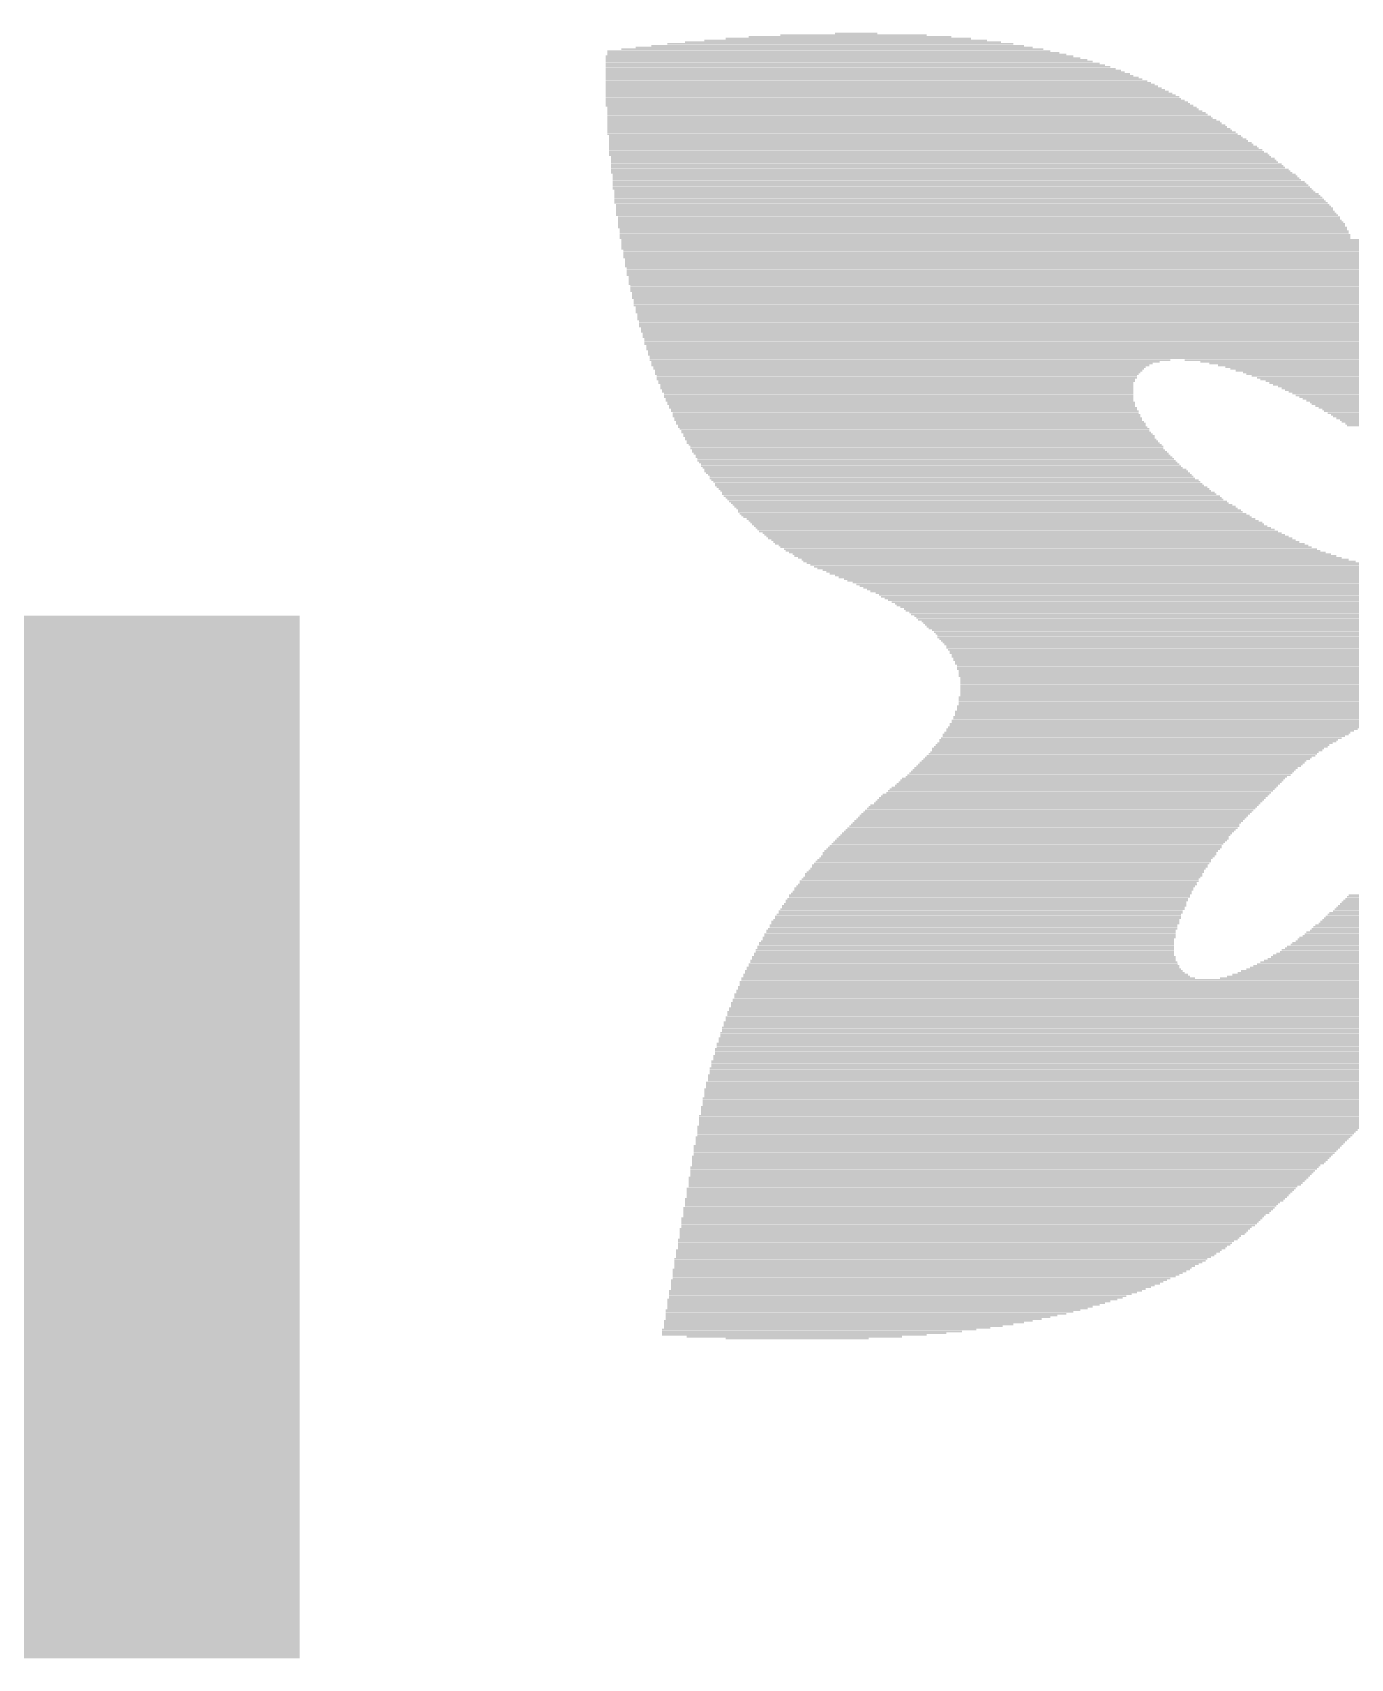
# Model space of a CAD drawing. Extents: x -4.4 to 50.7, y -2.2 to 26.3.
# Drawn here: x 43.368 to 45.264, y 15.76 to 18.099 of the extents above; entities that cross this region are included whole.
import ezdxf

# ---------------------------------------------------------------- set-up
doc = ezdxf.new("R2010")
doc.units = 0
doc.layers.add('1', color=12, linetype='CONTINUOUS')
doc.layers.add('21', color=253, linetype='CONTINUOUS')

# ---------------------------------------------------------------- blocks, each defined once
blk = doc.blocks.new('RECT')
blk.add_solid([(-0.5, -0.5), (0.5, -0.5), (-0.5, 0.5), (0.5, 0.5)])

msp = doc.modelspace()

# ---------------------------------------------------------------- block references
at = {"layer": '1', "xscale": 1.95, "yscale": 1.5, "rotation": 180}
msp.add_blockref('RECT', (42.777, 16.51), dxfattribs=at)
at = {"layer": '21'}
for p, xscale, yscale in [((44.521, 18.0771), 0.5714, 0.0026), ((44.5261, 18.0796), 0.5358, 0.0024), ((44.5299, 18.0822), 0.4978, 0.0026), ((44.5337, 18.0847), 0.4546, 0.0024), ((44.5376, 18.0872), 0.4064, 0.0024), ((44.5414, 18.0898), 0.353, 0.0026), ((44.5439, 18.0923), 0.292, 0.0024), ((44.549, 18.0949), 0.2108, 0.0026), ((44.5528, 18.0974), 0.061, 0.0024), ((44.5286, 18.0644), 0.673, 0.0026), ((44.5337, 18.0618), 0.6832, 0.0024), ((44.5388, 18.0593), 0.6934, 0.0024), ((44.5426, 18.0568), 0.701, 0.0026), ((44.5477, 18.0542), 0.7112, 0.0024), ((44.5134, 18.072), 0.6374, 0.0024), ((44.5198, 18.0695), 0.6502, 0.0026), ((44.5249, 18.0669), 0.6604, 0.0024), ((44.5185, 18.0745), 0.607, 0.0024), ((44.5515, 18.0517), 0.7188, 0.0026), ((44.5553, 18.0491), 0.7264, 0.0024), ((44.5591, 18.0466), 0.734, 0.0024), ((44.5629, 18.0441), 0.7416, 0.0026), ((44.5655, 18.0415), 0.7468, 0.0024), ((44.5693, 18.039), 0.7544, 0.0026), ((44.5718, 18.0364), 0.7594, 0.0024), ((44.5756, 18.0339), 0.767, 0.0024), ((44.5782, 18.0314), 0.7722, 0.0026), ((44.582, 18.0288), 0.7798, 0.0024), ((44.5845, 18.0263), 0.7848, 0.0026), ((44.5871, 18.0237), 0.79, 0.0024), ((44.5896, 18.0212), 0.795, 0.0024), ((44.5921, 18.0187), 0.8, 0.0026), ((44.5947, 18.0161), 0.8052, 0.0024), ((44.5972, 18.0136), 0.8102, 0.0026), ((44.5998, 18.011), 0.8154, 0.0024), ((44.6023, 18.0085), 0.8204, 0.0024), ((44.6048, 18.006), 0.8254, 0.0026), ((44.6061, 18.0034), 0.828, 0.0024), ((44.6087, 18.0009), 0.8332, 0.0026), ((44.6112, 17.9983), 0.8382, 0.0024), ((44.6125, 17.9958), 0.8408, 0.0024), ((44.615, 17.9933), 0.8458, 0.0026), ((44.6188, 17.9907), 0.8482, 0.0024), ((44.6201, 17.9882), 0.8508, 0.0026), ((44.6227, 17.9856), 0.856, 0.0024), ((44.6252, 17.9831), 0.861, 0.0024), ((44.6265, 17.9806), 0.8636, 0.0026), ((44.629, 17.978), 0.8686, 0.0024), ((44.6303, 17.9755), 0.8712, 0.0026), ((44.6328, 17.9729), 0.8762, 0.0024), ((44.6354, 17.9704), 0.8814, 0.0024), ((44.6366, 17.9679), 0.8838, 0.0026), ((44.6392, 17.9653), 0.889, 0.0024), ((44.6404, 17.9628), 0.8914, 0.0026), ((44.643, 17.9602), 0.8966, 0.0024), ((44.6442, 17.9577), 0.899, 0.0024), ((44.6468, 17.9552), 0.9042, 0.0026), ((44.6481, 17.9526), 0.9068, 0.0024), ((44.6518, 17.9501), 0.9092, 0.0026), ((44.6531, 17.9475), 0.9118, 0.0024), ((44.6557, 17.945), 0.917, 0.0024), ((44.6569, 17.9425), 0.9194, 0.0026), ((44.6595, 17.9399), 0.9246, 0.0024), ((44.6607, 17.9374), 0.927, 0.0026), ((44.6633, 17.9348), 0.9322, 0.0024), ((44.6645, 17.9323), 0.9346, 0.0024), ((44.6671, 17.9298), 0.9398, 0.0026), ((44.6684, 17.9272), 0.9424, 0.0024), ((44.6709, 17.9247), 0.9474, 0.0026), ((44.6722, 17.9221), 0.95, 0.0024), ((44.6747, 17.9196), 0.9498, 0.0024), ((44.6773, 17.9171), 0.955, 0.0026), ((44.6785, 17.9145), 0.9574, 0.0024), ((44.6798, 17.912), 0.96, 0.0026), ((44.6824, 17.9094), 0.9652, 0.0024), ((44.6836, 17.9069), 0.9676, 0.0024), ((44.6849, 17.9044), 0.9702, 0.0026), ((44.6874, 17.9018), 0.9752, 0.0024), ((44.6887, 17.8993), 0.9778, 0.0026), ((44.69, 17.8967), 0.9804, 0.0024), ((44.6938, 17.8942), 0.983, 0.0024), ((44.695, 17.8917), 0.9854, 0.0026), ((44.6963, 17.8891), 0.988, 0.0024), ((44.6976, 17.8866), 0.9906, 0.0026), ((44.7001, 17.884), 0.9956, 0.0024), ((44.7014, 17.8815), 0.9982, 0.0024), ((44.7027, 17.879), 1.0008, 0.0026), ((44.7039, 17.8764), 1.0032, 0.0024), ((44.7052, 17.8739), 1.0058, 0.0026), ((44.7077, 17.8713), 1.0058, 0.0024), ((44.709, 17.8688), 1.0084, 0.0024), ((44.7115, 17.8663), 1.0134, 0.0026), ((44.7128, 17.8637), 1.016, 0.0024), ((44.7141, 17.8612), 1.0186, 0.0026), ((44.7153, 17.8586), 1.021, 0.0024), ((44.7166, 17.8561), 1.0236, 0.0024), ((44.7179, 17.8536), 1.0262, 0.0026), ((44.7204, 17.851), 1.026, 0.0024), ((44.7217, 17.8485), 1.0286, 0.0026), ((44.723, 17.8459), 1.0312, 0.0024), ((44.723, 17.8434), 1.0312, 0.0024), ((44.7243, 17.8409), 1.0338, 0.0026), ((44.7255, 17.8383), 1.0362, 0.0024), ((44.7268, 17.8358), 1.0388, 0.0026), ((44.7293, 17.8332), 1.0388, 0.0024), ((44.7293, 17.8307), 1.0388, 0.0024), ((44.7306, 17.8282), 1.0414, 0.0026), ((44.7319, 17.8256), 1.044, 0.0024), ((44.7331, 17.8231), 1.0464, 0.0026), ((44.7331, 17.8205), 1.0464, 0.0024), ((44.7344, 17.818), 1.049, 0.0024), ((44.7357, 17.8155), 1.0464, 0.0026), ((44.737, 17.8129), 1.049, 0.0024), ((44.737, 17.8104), 1.049, 0.0026), ((44.7382, 17.8078), 1.0514, 0.0024), ((44.7382, 17.8053), 1.0514, 0.0024), ((44.7382, 17.8028), 1.0514, 0.0026), ((44.9274, 17.8002), 1.4248, 0.0024), ((44.9274, 17.7977), 1.4248, 0.0026), ((44.9262, 17.7951), 1.4224, 0.0024), ((44.9249, 17.7926), 1.4198, 0.0024), ((44.9249, 17.7901), 1.4198, 0.0026), ((44.9236, 17.7875), 1.4172, 0.0024), ((44.9249, 17.785), 1.4148, 0.0026), ((44.9236, 17.7824), 1.4122, 0.0024), ((44.9236, 17.7799), 1.4122, 0.0024), ((44.9236, 17.7774), 1.4122, 0.0026), ((44.9223, 17.7748), 1.4096, 0.0024), ((44.9236, 17.7723), 1.407, 0.0026), ((44.9224, 17.7697), 1.4046, 0.0024), ((44.9224, 17.7672), 1.4046, 0.0024), ((44.9211, 17.7647), 1.402, 0.0026), ((44.9211, 17.7621), 1.402, 0.0024), ((44.9211, 17.7596), 1.397, 0.0026), ((44.9211, 17.757), 1.397, 0.0024), ((44.9211, 17.7545), 1.397, 0.0024), ((44.9198, 17.752), 1.3944, 0.0026), ((44.9198, 17.7494), 1.3944, 0.0024), ((44.9198, 17.7469), 1.3892, 0.0026), ((44.9198, 17.7443), 1.3892, 0.0024), ((44.9198, 17.7418), 1.3892, 0.0024), ((44.9186, 17.7393), 1.3868, 0.0026), ((44.9186, 17.7367), 1.3868, 0.0024), ((44.9186, 17.7342), 1.3818, 0.0026), ((44.9186, 17.7316), 1.3818, 0.0024), ((44.9186, 17.7291), 1.3818, 0.0024), ((44.9173, 17.7266), 1.3792, 0.0026), ((44.9185, 17.724), 1.3766, 0.0024), ((44.9185, 17.7215), 1.3766, 0.0026), ((44.9173, 17.7189), 1.3742, 0.0024), ((44.9173, 17.7164), 1.3742, 0.0024), ((44.9186, 17.7139), 1.3716, 0.0026), ((44.9173, 17.7113), 1.369, 0.0024), ((44.9173, 17.7088), 1.369, 0.0026), ((44.9173, 17.7062), 1.369, 0.0024), ((44.9173, 17.7037), 1.364, 0.0024), ((44.9173, 17.7012), 1.364, 0.0026), ((44.9173, 17.6986), 1.364, 0.0024), ((44.916, 17.6961), 1.3614, 0.0026), ((44.9173, 17.6935), 1.3588, 0.0024), ((44.9173, 17.691), 1.3588, 0.0024), ((44.9173, 17.6885), 1.3588, 0.0026), ((44.916, 17.6859), 1.3562, 0.0024), ((44.9173, 17.6834), 1.3538, 0.0026), ((44.9173, 17.6808), 1.3538, 0.0024), ((44.916, 17.6783), 1.3512, 0.0024), ((44.916, 17.6758), 1.3512, 0.0026), ((44.9173, 17.6732), 1.3488, 0.0024), ((44.9173, 17.6707), 1.3488, 0.0026), ((44.916, 17.6681), 1.3462, 0.0024), ((44.9173, 17.6656), 1.3436, 0.0024), ((44.9173, 17.6631), 1.3436, 0.0026), ((44.9173, 17.6605), 1.3436, 0.0024), ((44.9173, 17.658), 1.3386, 0.0026), ((44.9173, 17.6554), 1.3386, 0.0024), ((44.9173, 17.6529), 1.3386, 0.0024), ((44.916, 17.6504), 1.336, 0.0026), ((44.9173, 17.6478), 1.3334, 0.0024), ((44.9173, 17.6453), 1.3334, 0.0026), ((44.9173, 17.6427), 1.3334, 0.0024), ((44.9173, 17.6402), 1.3284, 0.0024), ((44.9173, 17.6377), 1.3284, 0.0026), ((44.9173, 17.6351), 1.3284, 0.0024), ((44.9185, 17.6326), 1.3258, 0.0026), ((44.9185, 17.63), 1.3258, 0.0024), ((44.6302, 17.6275), 0.7492, 0.0024), ((44.6239, 17.625), 0.7314, 0.0026), ((44.6188, 17.6224), 0.7212, 0.0024), ((44.6163, 17.6199), 0.7162, 0.0026), ((44.615, 17.6173), 0.7086, 0.0024), ((44.6137, 17.6148), 0.706, 0.0024), ((44.6138, 17.6123), 0.701, 0.0026), ((44.6125, 17.6097), 0.6984, 0.0024), ((45.3021, 17.6275), 0.5536, 0.0024), ((45.3135, 17.625), 0.5308, 0.0026), ((45.3199, 17.6224), 0.5182, 0.0024), ((45.3262, 17.6199), 0.5054, 0.0026), ((45.3313, 17.6173), 0.4952, 0.0024), ((45.3338, 17.6148), 0.485, 0.0024), ((45.3376, 17.6123), 0.4774, 0.0026), ((45.3427, 17.6097), 0.4672, 0.0024), ((44.6112, 17.6072), 0.6958, 0.0026), ((44.6112, 17.6046), 0.6908, 0.0024), ((44.6112, 17.6021), 0.6908, 0.0024), ((44.6099, 17.5996), 0.6882, 0.0026), ((44.6112, 17.597), 0.6858, 0.0024), ((44.6099, 17.5945), 0.6832, 0.0026), ((44.6112, 17.5919), 0.6806, 0.0024), ((44.6112, 17.5894), 0.6806, 0.0024), ((44.6112, 17.5869), 0.6806, 0.0026), ((45.3453, 17.6072), 0.4622, 0.0026), ((45.3491, 17.6046), 0.4546, 0.0024), ((45.3516, 17.6021), 0.4444, 0.0024), ((45.3542, 17.5996), 0.4394, 0.0026), ((45.358, 17.597), 0.4318, 0.0024), ((45.3605, 17.5945), 0.4266, 0.0026), ((45.3631, 17.5919), 0.4216, 0.0024), ((45.3669, 17.5894), 0.414, 0.0024), ((45.3682, 17.5869), 0.4064, 0.0026), ((44.6125, 17.5843), 0.6782, 0.0024), ((44.6125, 17.5818), 0.6782, 0.0026), ((44.6138, 17.5792), 0.6756, 0.0024), ((44.6138, 17.5767), 0.6756, 0.0024), ((44.6138, 17.5742), 0.6756, 0.0026), ((44.615, 17.5716), 0.673, 0.0024), ((44.615, 17.5691), 0.673, 0.0026), ((44.6175, 17.5665), 0.673, 0.0024), ((44.6175, 17.564), 0.673, 0.0024), ((45.3707, 17.5843), 0.4014, 0.0024), ((45.3732, 17.5818), 0.3962, 0.0026), ((45.3758, 17.5792), 0.3912, 0.0024), ((45.3783, 17.5767), 0.386, 0.0024), ((45.3809, 17.5742), 0.381, 0.0026), ((45.3834, 17.5716), 0.376, 0.0024), ((45.3859, 17.5691), 0.3708, 0.0026), ((45.3872, 17.5665), 0.3632, 0.0024), ((45.3884, 17.564), 0.3606, 0.0024), ((44.6188, 17.5615), 0.6704, 0.0026), ((44.6201, 17.5589), 0.673, 0.0024), ((44.6214, 17.5564), 0.6706, 0.0026), ((44.6226, 17.5538), 0.673, 0.0024), ((44.6239, 17.5513), 0.6704, 0.0024), ((44.6252, 17.5488), 0.673, 0.0026), ((44.6252, 17.5462), 0.673, 0.0024), ((44.6277, 17.5437), 0.673, 0.0026), ((44.6277, 17.5411), 0.673, 0.0024), ((44.6302, 17.5386), 0.673, 0.0024), ((45.391, 17.5615), 0.3556, 0.0026), ((45.3935, 17.5589), 0.3504, 0.0024), ((45.3961, 17.5564), 0.3454, 0.0026), ((45.3973, 17.5538), 0.3428, 0.0024), ((45.3999, 17.5513), 0.3378, 0.0024), ((45.4024, 17.5488), 0.3326, 0.0026), ((45.4037, 17.5462), 0.3302, 0.0024), ((45.4062, 17.5437), 0.325, 0.0026), ((45.4088, 17.5411), 0.32, 0.0024), ((45.41, 17.5386), 0.3174, 0.0024), ((44.6315, 17.5361), 0.6756, 0.0026), ((44.6328, 17.5335), 0.673, 0.0024), ((44.6341, 17.531), 0.6756, 0.0026), ((44.6366, 17.5284), 0.6756, 0.0024), ((44.6379, 17.5259), 0.673, 0.0024), ((44.6392, 17.5234), 0.6756, 0.0026), ((44.6417, 17.5208), 0.6756, 0.0024), ((44.643, 17.5183), 0.6782, 0.0026), ((44.6442, 17.5157), 0.6756, 0.0024), ((45.4126, 17.5361), 0.3124, 0.0026), ((45.4126, 17.5335), 0.3074, 0.0024), ((44.6455, 17.5132), 0.6782, 0.0024), ((44.6481, 17.5107), 0.6782, 0.0026), ((44.6493, 17.5081), 0.6806, 0.0024), ((44.6518, 17.5056), 0.6806, 0.0026), ((44.6544, 17.503), 0.6806, 0.0024), ((44.6544, 17.5005), 0.6806, 0.0024), ((44.6569, 17.498), 0.6806, 0.0026), ((44.6582, 17.4954), 0.6832, 0.0024), ((44.6607, 17.4929), 0.6832, 0.0026), ((44.6633, 17.4903), 0.6832, 0.0024), ((44.6646, 17.4878), 0.6858, 0.0024), ((44.6671, 17.4853), 0.6858, 0.0026), ((44.6684, 17.4827), 0.6884, 0.0024), ((44.6709, 17.4802), 0.6882, 0.0026), ((44.6734, 17.4776), 0.6882, 0.0024), ((44.6747, 17.4751), 0.6908, 0.0024), ((44.6772, 17.4726), 0.6908, 0.0026), ((44.6811, 17.47), 0.6934, 0.0024), ((44.6823, 17.4675), 0.6958, 0.0026), ((44.6849, 17.4649), 0.696, 0.0024), ((44.6874, 17.4624), 0.6958, 0.0024), ((44.69, 17.4599), 0.696, 0.0026), ((44.6912, 17.4573), 0.6984, 0.0024), ((44.695, 17.4548), 0.701, 0.0026), ((44.6976, 17.4522), 0.701, 0.0024), ((44.7001, 17.4497), 0.701, 0.0024), ((44.7014, 17.4472), 0.7036, 0.0026), ((44.7052, 17.4446), 0.706, 0.0024), ((44.7077, 17.4421), 0.706, 0.0026), ((44.7103, 17.4395), 0.7062, 0.0024), ((44.7141, 17.437), 0.7086, 0.0024), ((44.7154, 17.4345), 0.7112, 0.0026), ((44.7192, 17.4319), 0.7138, 0.0024), ((44.7217, 17.4294), 0.7136, 0.0026), ((44.7242, 17.4268), 0.7136, 0.0024), ((44.728, 17.4243), 0.7162, 0.0024), ((44.7306, 17.4218), 0.7162, 0.0026), ((44.7344, 17.4192), 0.7188, 0.0024), ((44.7382, 17.4167), 0.7212, 0.0026), ((44.7408, 17.4141), 0.7214, 0.0024), ((44.7445, 17.4116), 0.7238, 0.0024), ((44.7458, 17.4091), 0.7264, 0.0026), ((44.7497, 17.4065), 0.729, 0.0024), ((44.7534, 17.404), 0.7314, 0.0026), ((44.756, 17.4014), 0.7314, 0.0024), ((44.7611, 17.3989), 0.7316, 0.0024), ((44.7649, 17.3964), 0.734, 0.0026), ((44.7687, 17.3938), 0.7366, 0.0024), ((44.7713, 17.3913), 0.7366, 0.0026), ((44.775, 17.3887), 0.739, 0.0024), ((44.7788, 17.3862), 0.7416, 0.0024), ((44.7827, 17.3837), 0.7442, 0.0026), ((44.7865, 17.3811), 0.7468, 0.0024), ((44.7916, 17.3786), 0.7468, 0.0026), ((44.7953, 17.376), 0.7492, 0.0024), ((44.7992, 17.3735), 0.7518, 0.0024), ((44.803, 17.371), 0.7544, 0.0026), ((44.8081, 17.3684), 0.7544, 0.0024), ((44.8119, 17.3659), 0.757, 0.0026), ((44.817, 17.3633), 0.762, 0.0024), ((44.8221, 17.3608), 0.762, 0.0024), ((44.8258, 17.3583), 0.7644, 0.0026), ((44.8322, 17.3557), 0.767, 0.0024), ((44.836, 17.3532), 0.7696, 0.0026), ((44.8424, 17.3506), 0.7722, 0.0024), ((44.8487, 17.3481), 0.7746, 0.0024), ((44.8538, 17.3456), 0.7798, 0.0026), ((44.8601, 17.343), 0.7822, 0.0024), ((44.8678, 17.3405), 0.7874, 0.0026), ((44.8741, 17.3379), 0.795, 0.0024), ((44.8817, 17.3354), 0.8, 0.0024), ((44.8906, 17.3329), 0.8076, 0.0026), ((44.9008, 17.3303), 0.8178, 0.0024), ((45.7644, 17.3278), 2.535, 0.0026), ((45.7695, 17.3252), 2.5298, 0.0024), ((45.7732, 17.3227), 2.5272, 0.0024), ((45.7771, 17.3202), 2.5248, 0.0026), ((45.7821, 17.3176), 2.5196, 0.0024), ((45.786, 17.3151), 2.5172, 0.0026), ((45.791, 17.3125), 2.512, 0.0024), ((45.7948, 17.31), 2.5094, 0.0024), ((45.7999, 17.3075), 2.5044, 0.0026), ((45.8037, 17.3049), 2.5018, 0.0024), ((45.8076, 17.3024), 2.4994, 0.0026), ((45.8101, 17.2998), 2.4942, 0.0024), ((45.8139, 17.2973), 2.4916, 0.0024), ((45.2538, 17.2948), 1.3614, 0.0026), ((45.2399, 17.2922), 1.3182, 0.0024), ((45.231, 17.2897), 1.2904, 0.0026), ((45.2246, 17.2871), 1.2724, 0.0024), ((45.2196, 17.2846), 1.2522, 0.0024), ((45.217, 17.2821), 1.237, 0.0026), ((45.2145, 17.2795), 1.2218, 0.0024), ((45.2119, 17.277), 1.2064, 0.0026), ((45.2094, 17.2744), 1.1964, 0.0024), ((45.2068, 17.2719), 1.181, 0.0024), ((45.2068, 17.2694), 1.1708, 0.0026), ((45.2043, 17.2668), 1.1608, 0.0024), ((45.203, 17.2643), 1.148, 0.0026), ((45.2018, 17.2617), 1.1404, 0.0024), ((45.2017, 17.2592), 1.1302, 0.0024), ((45.2005, 17.2567), 1.1226, 0.0026), ((45.1992, 17.2541), 1.115, 0.0024), ((45.1992, 17.2516), 1.1048, 0.0026), ((45.1979, 17.249), 1.0972, 0.0024), ((45.198, 17.2465), 1.0922, 0.0024), ((45.1967, 17.244), 1.0846, 0.0026), ((45.1967, 17.2414), 1.0794, 0.0024), ((45.1979, 17.2389), 1.0718, 0.0026), ((45.198, 17.2363), 1.0668, 0.0024), ((45.1979, 17.2338), 1.0616, 0.0024), ((45.198, 17.2313), 1.0566, 0.0026), ((45.1967, 17.2287), 1.054, 0.0024), ((45.1967, 17.2262), 1.049, 0.0026), ((45.1979, 17.2236), 1.0464, 0.0024), ((45.198, 17.2211), 1.0414, 0.0024), ((45.1979, 17.2186), 1.0362, 0.0026), ((45.1992, 17.216), 1.0336, 0.0024), ((45.1992, 17.2135), 1.0336, 0.0026), ((45.1992, 17.2109), 1.0286, 0.0024), ((45.2005, 17.2084), 1.0262, 0.0024), ((45.2005, 17.2059), 1.0262, 0.0026), ((45.2018, 17.2033), 1.0236, 0.0024), ((45.2018, 17.2008), 1.0236, 0.0026), ((45.203, 17.1982), 1.021, 0.0024), ((45.203, 17.1957), 1.021, 0.0024), ((45.2043, 17.1932), 1.0184, 0.0026), ((45.2056, 17.1906), 1.021, 0.0024), ((45.2068, 17.1881), 1.0184, 0.0026), ((45.2068, 17.1855), 1.0184, 0.0024), ((45.2081, 17.183), 1.021, 0.0024), ((45.2106, 17.1805), 1.021, 0.0026), ((45.2106, 17.1779), 1.021, 0.0024), ((45.2119, 17.1754), 1.0236, 0.0026), ((45.2132, 17.1728), 1.0262, 0.0024), ((45.2157, 17.1703), 1.026, 0.0024), ((45.217, 17.1678), 1.0286, 0.0026), ((45.2183, 17.1652), 1.0312, 0.0024), ((45.236, 17.1424), 1.0718, 0.0026), ((45.2196, 17.1627), 1.0338, 0.0026), ((45.2221, 17.1601), 1.0388, 0.0024), ((45.2234, 17.1576), 1.0414, 0.0024), ((45.2259, 17.1551), 1.0464, 0.0026), ((45.2272, 17.1525), 1.049, 0.0024), ((45.2297, 17.15), 1.054, 0.0026), ((45.2323, 17.1474), 1.0592, 0.0024), ((45.2348, 17.1449), 1.0642, 0.0024), ((45.2666, 17.122), 1.143, 0.0024), ((45.2729, 17.1195), 1.1556, 0.0024), ((45.2526, 17.1297), 1.11, 0.0026), ((45.2576, 17.1271), 1.12, 0.0024), ((45.2627, 17.1246), 1.1302, 0.0026), ((45.2398, 17.1398), 1.0794, 0.0024), ((45.2424, 17.1373), 1.0846, 0.0026), ((45.2462, 17.1347), 1.0922, 0.0024), ((45.25, 17.1322), 1.0998, 0.0024), ((44.9783, 17.0966), 0.5918, 0.0024), ((44.9757, 17.0941), 0.5866, 0.0024), ((44.9821, 17.0992), 0.5944, 0.0026), ((44.9897, 17.1043), 0.6046, 0.0026), ((44.9871, 17.1017), 0.5994, 0.0024), ((44.9973, 17.1093), 0.6146, 0.0024), ((44.9948, 17.1068), 0.6096, 0.0024), ((45.0087, 17.1144), 0.6324, 0.0024), ((45.0036, 17.1119), 0.6222, 0.0026), ((45.2793, 17.117), 1.1684, 0.0026), ((44.9478, 17.0712), 0.5664, 0.0024), ((44.9503, 17.0738), 0.5664, 0.0026), ((44.9541, 17.0763), 0.5688, 0.0024), ((44.9592, 17.0814), 0.574, 0.0024), ((44.9579, 17.0789), 0.5714, 0.0026), ((44.963, 17.0839), 0.5766, 0.0024), ((44.9694, 17.089), 0.5842, 0.0024), ((44.9668, 17.0865), 0.579, 0.0026), ((44.9719, 17.0916), 0.5842, 0.0026), ((44.9211, 17.0484), 0.5536, 0.0026), ((44.9236, 17.0509), 0.5536, 0.0024), ((44.9274, 17.0535), 0.5562, 0.0026), ((44.93, 17.056), 0.5562, 0.0024), ((44.9338, 17.0585), 0.5588, 0.0024), ((44.9364, 17.0611), 0.5588, 0.0026), ((44.9389, 17.0636), 0.5588, 0.0024), ((44.9439, 17.0687), 0.5638, 0.0024), ((44.9427, 17.0662), 0.5614, 0.0026), ((44.8944, 17.0255), 0.551, 0.0024), ((44.8982, 17.0281), 0.5486, 0.0026), ((44.9021, 17.0306), 0.5512, 0.0024), ((44.9046, 17.0331), 0.5512, 0.0024), ((44.9071, 17.0357), 0.551, 0.0026), ((44.9097, 17.0382), 0.5512, 0.0024), ((44.9122, 17.0408), 0.5512, 0.0026), ((44.916, 17.0433), 0.5536, 0.0024), ((44.9185, 17.0458), 0.5536, 0.0024), ((44.869, 17.0027), 0.5562, 0.0026), ((44.8728, 17.0052), 0.5536, 0.0024), ((44.8754, 17.0077), 0.5538, 0.0024), ((44.8779, 17.0103), 0.5536, 0.0026), ((44.8804, 17.0128), 0.5536, 0.0024), ((44.8843, 17.0154), 0.5512, 0.0026), ((44.8868, 17.0179), 0.5512, 0.0024), ((44.8894, 17.0204), 0.5512, 0.0024), ((44.8919, 17.023), 0.5512, 0.0026), ((44.8424, 16.9773), 0.5588, 0.0026), ((44.8449, 16.9798), 0.5588, 0.0024), ((44.8475, 16.9823), 0.5588, 0.0024), ((44.85, 16.9849), 0.5588, 0.0026), ((44.8525, 16.9874), 0.5588, 0.0024), ((44.8563, 16.99), 0.5562, 0.0026), ((44.8589, 16.9925), 0.5562, 0.0024), ((44.8614, 16.995), 0.5562, 0.0024), ((44.8639, 16.9976), 0.5562, 0.0026), ((44.8665, 17.0001), 0.5562, 0.0024), ((44.8208, 16.9544), 0.5614, 0.0024), ((44.8233, 16.9569), 0.5612, 0.0024), ((44.8246, 16.9595), 0.5588, 0.0026), ((44.8271, 16.962), 0.5588, 0.0024), ((44.8297, 16.9646), 0.5588, 0.0026), ((44.8322, 16.9671), 0.5588, 0.0024), ((44.8348, 16.9696), 0.5588, 0.0024), ((44.8373, 16.9722), 0.5588, 0.0026), ((44.8398, 16.9747), 0.5588, 0.0024), ((44.7992, 16.9315), 0.5638, 0.0024), ((44.8017, 16.9341), 0.5638, 0.0026), ((44.8042, 16.9366), 0.5638, 0.0024), ((44.8068, 16.9392), 0.5638, 0.0026), ((44.8081, 16.9417), 0.5614, 0.0024), ((44.8106, 16.9442), 0.5612, 0.0024), ((44.8131, 16.9468), 0.5612, 0.0026), ((44.8157, 16.9493), 0.5614, 0.0024), ((44.8182, 16.9519), 0.5612, 0.0026), ((44.7801, 16.9087), 0.5664, 0.0026), ((44.7827, 16.9112), 0.5664, 0.0024), ((44.7852, 16.9138), 0.5664, 0.0026), ((44.7878, 16.9188), 0.5664, 0.0024), ((44.7878, 16.9163), 0.5664, 0.0024), ((44.7903, 16.9214), 0.5664, 0.0026), ((44.7928, 16.9239), 0.5664, 0.0024), ((44.7954, 16.9265), 0.5664, 0.0026), ((44.7966, 16.929), 0.5638, 0.0024), ((44.7649, 16.8884), 0.5714, 0.0026), ((44.7649, 16.8858), 0.5714, 0.0024), ((44.7674, 16.8909), 0.5714, 0.0024), ((44.7687, 16.8934), 0.569, 0.0024), ((44.7712, 16.896), 0.5688, 0.0026), ((44.7738, 16.9011), 0.569, 0.0026), ((44.7738, 16.8985), 0.569, 0.0024), ((44.7763, 16.9036), 0.5688, 0.0024), ((44.7789, 16.9061), 0.569, 0.0024), ((44.7471, 16.8604), 0.5766, 0.0024), ((44.7484, 16.863), 0.574, 0.0026), ((44.7509, 16.868), 0.574, 0.0024), ((44.7509, 16.8655), 0.574, 0.0024), ((44.7535, 16.8706), 0.574, 0.0026), ((44.756, 16.8731), 0.574, 0.0024), ((44.7585, 16.8782), 0.574, 0.0024), ((44.7572, 16.8757), 0.5714, 0.0026), ((44.7598, 16.8807), 0.5714, 0.0024), ((44.7623, 16.8833), 0.5714, 0.0026), ((44.7344, 16.8376), 0.5816, 0.0026), ((44.7369, 16.8426), 0.5816, 0.0024), ((44.7357, 16.8401), 0.5792, 0.0024), ((44.7382, 16.8452), 0.579, 0.0026), ((44.7407, 16.8503), 0.579, 0.0026), ((44.7395, 16.8477), 0.5766, 0.0024), ((44.742, 16.8528), 0.5764, 0.0024), ((44.7446, 16.8579), 0.5766, 0.0026), ((44.7446, 16.8553), 0.5766, 0.0024), ((45.4063, 16.8376), 0.3302, 0.0026), ((45.4075, 16.8401), 0.3276, 0.0024), ((45.4075, 16.8426), 0.3226, 0.0024), ((45.4088, 16.8452), 0.32, 0.0026), ((45.41, 16.8477), 0.3174, 0.0024), ((45.4113, 16.8503), 0.3148, 0.0026), ((45.4126, 16.8528), 0.3124, 0.0024), ((45.4138, 16.8553), 0.3098, 0.0024), ((45.4151, 16.8579), 0.3072, 0.0026), ((44.7217, 16.8147), 0.5866, 0.0024), ((44.7242, 16.8198), 0.5866, 0.0026), ((44.7242, 16.8172), 0.5866, 0.0024), ((44.7255, 16.8223), 0.5842, 0.0024), ((44.7281, 16.8274), 0.5842, 0.0024), ((44.7281, 16.8249), 0.5842, 0.0026), ((44.7293, 16.8299), 0.5816, 0.0024), ((44.7319, 16.835), 0.5816, 0.0024), ((44.7319, 16.8325), 0.5816, 0.0026), ((45.3935, 16.8147), 0.3606, 0.0024), ((45.3961, 16.8172), 0.3556, 0.0024), ((45.3973, 16.8198), 0.353, 0.0026), ((45.3986, 16.8223), 0.3504, 0.0024), ((45.3986, 16.8249), 0.3454, 0.0026), ((45.3999, 16.8274), 0.3428, 0.0024), ((45.4012, 16.8299), 0.3404, 0.0024), ((45.4024, 16.8325), 0.3378, 0.0026), ((45.405, 16.835), 0.3328, 0.0024), ((44.7128, 16.7918), 0.5942, 0.0024), ((44.7154, 16.7969), 0.5944, 0.0024), ((44.7141, 16.7944), 0.5918, 0.0026), ((44.7166, 16.802), 0.5918, 0.0024), ((44.7166, 16.7995), 0.5918, 0.0026), ((44.7179, 16.8071), 0.5892, 0.0026), ((44.7179, 16.8045), 0.5892, 0.0024), ((44.7204, 16.8096), 0.5892, 0.0024), ((44.7217, 16.8122), 0.5866, 0.0026), ((45.3821, 16.7918), 0.3936, 0.0024), ((45.3834, 16.7944), 0.3912, 0.0026), ((45.3834, 16.7969), 0.386, 0.0024), ((45.3859, 16.7995), 0.381, 0.0026), ((45.3872, 16.802), 0.3784, 0.0024), ((45.3884, 16.8045), 0.3758, 0.0024), ((45.391, 16.8071), 0.3708, 0.0026), ((45.391, 16.8096), 0.3658, 0.0024), ((45.3923, 16.8122), 0.3632, 0.0026), ((44.7078, 16.769), 0.6096, 0.0026), ((44.7077, 16.7741), 0.6044, 0.0026), ((44.7077, 16.7715), 0.6044, 0.0024), ((44.709, 16.7791), 0.602, 0.0024), ((44.709, 16.7766), 0.602, 0.0024), ((44.7103, 16.7842), 0.5994, 0.0024), ((44.7103, 16.7817), 0.5994, 0.0026), ((44.7115, 16.7893), 0.5968, 0.0024), ((44.7115, 16.7868), 0.5968, 0.0026), ((45.3669, 16.769), 0.4344, 0.0026), ((45.3682, 16.7715), 0.4318, 0.0024), ((45.3694, 16.7741), 0.4242, 0.0026), ((45.3719, 16.7766), 0.419, 0.0024), ((45.3732, 16.7791), 0.4164, 0.0024), ((45.3757, 16.7817), 0.4114, 0.0026), ((45.377, 16.7842), 0.4088, 0.0024), ((45.3783, 16.7868), 0.4012, 0.0026), ((45.3796, 16.7893), 0.3988, 0.0024), ((44.7103, 16.7436), 0.64, 0.0026), ((44.7077, 16.7487), 0.6298, 0.0026), ((44.709, 16.7461), 0.6324, 0.0024), ((44.7064, 16.7537), 0.6222, 0.0024), ((44.7077, 16.7512), 0.6248, 0.0024), ((44.7065, 16.7588), 0.6172, 0.0024), ((44.7077, 16.7563), 0.6196, 0.0026), ((44.7065, 16.7639), 0.6122, 0.0024), ((44.7077, 16.7614), 0.6146, 0.0026), ((44.7078, 16.7664), 0.6096, 0.0024), ((45.3427, 16.7436), 0.4978, 0.0026), ((45.3453, 16.7461), 0.4876, 0.0024), ((45.3478, 16.7487), 0.4826, 0.0026), ((45.3516, 16.7512), 0.4748, 0.0024), ((45.3541, 16.7537), 0.4698, 0.0024), ((45.3554, 16.7563), 0.4622, 0.0026), ((45.358, 16.7588), 0.4572, 0.0024), ((45.3605, 16.7614), 0.452, 0.0026), ((45.3618, 16.7639), 0.4444, 0.0024), ((45.3643, 16.7664), 0.4394, 0.0024), ((44.9884, 16.7207), 1.2166, 0.0024), ((44.9897, 16.7258), 1.2142, 0.0024), ((44.9897, 16.7233), 1.2142, 0.0026), ((44.9897, 16.7334), 1.209, 0.0024), ((44.9897, 16.7309), 1.209, 0.0026), ((44.9897, 16.7283), 1.209, 0.0024), ((44.7141, 16.7385), 0.6528, 0.0024), ((44.9909, 16.736), 1.2064, 0.0026), ((44.7116, 16.741), 0.6426, 0.0024), ((45.3339, 16.7385), 0.5156, 0.0024), ((45.3389, 16.741), 0.5054, 0.0024), ((44.9884, 16.7029), 1.2318, 0.0024), ((44.9884, 16.7004), 1.2318, 0.0024), ((44.9884, 16.6979), 1.2318, 0.0026), ((44.9884, 16.708), 1.2268, 0.0024), ((44.9884, 16.7055), 1.2268, 0.0026), ((44.9884, 16.7156), 1.2216, 0.0024), ((44.9884, 16.7131), 1.2216, 0.0024), ((44.9897, 16.7106), 1.2242, 0.0026), ((44.9897, 16.7182), 1.2192, 0.0026), ((44.9884, 16.675), 1.2522, 0.0024), ((44.9884, 16.6826), 1.247, 0.0024), ((44.9884, 16.6801), 1.247, 0.0026), ((44.9884, 16.6775), 1.247, 0.0024), ((44.9871, 16.6902), 1.2394, 0.0024), ((44.9884, 16.6877), 1.242, 0.0024), ((44.9884, 16.6852), 1.242, 0.0026), ((44.9884, 16.6953), 1.237, 0.0024), ((44.9884, 16.6928), 1.237, 0.0026), ((44.9897, 16.6521), 1.27, 0.0024), ((44.9884, 16.6598), 1.2624, 0.0026), ((44.9897, 16.6572), 1.265, 0.0024), ((44.9897, 16.6547), 1.265, 0.0026), ((44.9884, 16.6674), 1.2572, 0.0026), ((44.9884, 16.6648), 1.2572, 0.0024), ((44.9897, 16.6623), 1.2598, 0.0024), ((44.9884, 16.6725), 1.2522, 0.0026), ((44.9897, 16.6699), 1.2548, 0.0024), ((44.9922, 16.6267), 1.2902, 0.0024), ((44.9909, 16.6369), 1.2826, 0.0024), ((44.9909, 16.6344), 1.2826, 0.0026), ((44.9922, 16.6318), 1.2852, 0.0024), ((44.9922, 16.6293), 1.2852, 0.0026), ((44.9897, 16.6445), 1.275, 0.0024), ((44.991, 16.642), 1.2776, 0.0026), ((44.991, 16.6394), 1.2776, 0.0024), ((44.9897, 16.6496), 1.27, 0.0024), ((44.9909, 16.6471), 1.2724, 0.0026), ((44.9948, 16.609), 1.3056, 0.0026), ((44.8385, 16.6064), 0.993, 0.0024), ((44.8385, 16.6039), 0.993, 0.0026), ((44.9922, 16.6191), 1.2954, 0.0024), ((44.9935, 16.6166), 1.298, 0.0026), ((44.9935, 16.614), 1.298, 0.0024), ((44.9947, 16.6115), 1.3004, 0.0024), ((44.9922, 16.6242), 1.2902, 0.0024), ((44.9935, 16.6217), 1.2928, 0.0026), ((44.8322, 16.5886), 0.9906, 0.0024), ((44.8322, 16.5861), 0.9906, 0.0024), ((44.8309, 16.5836), 0.988, 0.0026), ((44.8296, 16.581), 0.9854, 0.0024), ((44.836, 16.5988), 0.993, 0.0024), ((44.836, 16.5963), 0.993, 0.0026), ((44.8348, 16.5937), 0.9906, 0.0024), ((44.8348, 16.5912), 0.9906, 0.0026), ((44.8385, 16.6013), 0.993, 0.0024), ((44.822, 16.5658), 0.9804, 0.0026), ((44.8207, 16.5632), 0.9778, 0.0024), ((44.8207, 16.5607), 0.9778, 0.0024), ((44.8195, 16.5582), 0.9754, 0.0026), ((44.8284, 16.5785), 0.988, 0.0026), ((44.8271, 16.5759), 0.9854, 0.0024), ((44.8259, 16.5734), 0.983, 0.0024), ((44.8259, 16.5709), 0.983, 0.0026), ((44.8246, 16.5683), 0.9804, 0.0024), ((44.8094, 16.5404), 0.9652, 0.0026), ((44.8081, 16.5378), 0.9626, 0.0024), ((44.8068, 16.5353), 0.96, 0.0024), ((44.8055, 16.5328), 0.9574, 0.0026), ((44.8157, 16.5531), 0.9728, 0.0026), ((44.8144, 16.5505), 0.9702, 0.0024), ((44.8144, 16.548), 0.9702, 0.0024), ((44.8131, 16.5455), 0.9676, 0.0026), ((44.8119, 16.5429), 0.9652, 0.0024), ((44.8182, 16.5556), 0.9728, 0.0024), ((44.7928, 16.5099), 0.9422, 0.0024), ((44.8017, 16.5251), 0.955, 0.0024), ((44.8004, 16.5226), 0.9524, 0.0024), ((44.7992, 16.5201), 0.95, 0.0026), ((44.7979, 16.5175), 0.9474, 0.0024), ((44.7966, 16.515), 0.9448, 0.0026), ((44.7954, 16.5124), 0.9424, 0.0024), ((44.8043, 16.5302), 0.955, 0.0024), ((44.803, 16.5277), 0.9524, 0.0026), ((44.7852, 16.4972), 0.9322, 0.0024), ((44.7839, 16.4947), 0.9296, 0.0026), ((44.7826, 16.4921), 0.927, 0.0024), ((44.7814, 16.4896), 0.9246, 0.0026), ((44.7801, 16.487), 0.922, 0.0024), ((44.7916, 16.5074), 0.9398, 0.0026), ((44.7903, 16.5048), 0.9372, 0.0024), ((44.789, 16.5023), 0.9346, 0.0026), ((44.7878, 16.4997), 0.9322, 0.0024), ((44.7662, 16.4667), 0.9042, 0.0024), ((44.7649, 16.4642), 0.9016, 0.0026), ((44.7763, 16.482), 0.9194, 0.0026), ((44.775, 16.4794), 0.9168, 0.0024), ((44.7738, 16.4769), 0.9144, 0.0026), ((44.7725, 16.4743), 0.9118, 0.0024), ((44.7712, 16.4718), 0.9092, 0.0024), ((44.7687, 16.4693), 0.9042, 0.0026), ((44.7788, 16.4845), 0.9194, 0.0024), ((44.7573, 16.4515), 0.8916, 0.0026), ((44.756, 16.4489), 0.889, 0.0024), ((44.7547, 16.4464), 0.8864, 0.0024), ((44.7534, 16.4439), 0.8838, 0.0026), ((44.7522, 16.4413), 0.8814, 0.0024), ((44.7636, 16.4616), 0.899, 0.0024), ((44.7624, 16.4591), 0.8966, 0.0024), ((44.7611, 16.4566), 0.894, 0.0026), ((44.7598, 16.454), 0.8914, 0.0024), ((44.7382, 16.421), 0.8636, 0.0024), ((44.7369, 16.4185), 0.861, 0.0026), ((44.7344, 16.4159), 0.856, 0.0024), ((44.7471, 16.4362), 0.8762, 0.0024), ((44.7458, 16.4337), 0.8736, 0.0024), ((44.7446, 16.4312), 0.8712, 0.0026), ((44.7433, 16.4286), 0.8686, 0.0024), ((44.742, 16.4261), 0.866, 0.0026), ((44.7408, 16.4235), 0.8636, 0.0024), ((44.7496, 16.4388), 0.8762, 0.0026), ((44.7192, 16.3931), 0.8356, 0.0026), ((44.7293, 16.4083), 0.8508, 0.0024), ((44.7281, 16.4058), 0.8484, 0.0026), ((44.7268, 16.4032), 0.8458, 0.0024), ((44.7255, 16.4007), 0.8432, 0.0026), ((44.723, 16.3981), 0.8382, 0.0024), ((44.7217, 16.3956), 0.8356, 0.0024), ((44.7331, 16.4134), 0.8534, 0.0026), ((44.7318, 16.4108), 0.8508, 0.0024), ((44.709, 16.3778), 0.8204, 0.0024), ((44.7077, 16.3753), 0.8178, 0.0026), ((44.7065, 16.3727), 0.8154, 0.0024), ((44.7052, 16.3702), 0.8128, 0.0024), ((44.7179, 16.3905), 0.833, 0.0024), ((44.7166, 16.388), 0.8304, 0.0026), ((44.7154, 16.3854), 0.828, 0.0024), ((44.7141, 16.3829), 0.8254, 0.0024), ((44.7116, 16.3804), 0.8204, 0.0026), ((44.6861, 16.3473), 0.7848, 0.0024), ((44.6989, 16.3626), 0.8052, 0.0026), ((44.6963, 16.36), 0.8, 0.0024), ((44.695, 16.3575), 0.7974, 0.0024), ((44.6938, 16.355), 0.795, 0.0026), ((44.6912, 16.3524), 0.7898, 0.0024), ((44.69, 16.3499), 0.7874, 0.0026), ((44.7026, 16.3677), 0.8076, 0.0026), ((44.7014, 16.3651), 0.8052, 0.0024), ((44.6747, 16.3346), 0.767, 0.0024), ((44.6734, 16.3321), 0.7644, 0.0024), ((44.6709, 16.3296), 0.7594, 0.0026), ((44.6684, 16.327), 0.7544, 0.0024), ((44.6658, 16.3245), 0.7492, 0.0026), ((44.6849, 16.3448), 0.7824, 0.0024), ((44.6823, 16.3423), 0.7772, 0.0026), ((44.681, 16.3397), 0.7746, 0.0024), ((44.6785, 16.3372), 0.7696, 0.0026), ((44.643, 16.3042), 0.7138, 0.0026), ((44.6404, 16.3016), 0.7086, 0.0024), ((44.6379, 16.2991), 0.7036, 0.0026), ((44.6608, 16.3194), 0.7442, 0.0024), ((44.6582, 16.3169), 0.739, 0.0026), ((44.6557, 16.3143), 0.734, 0.0024), ((44.6531, 16.3118), 0.7288, 0.0026), ((44.6506, 16.3092), 0.7238, 0.0024), ((44.6468, 16.3067), 0.7162, 0.0024), ((44.6633, 16.3219), 0.7442, 0.0024), ((44.6048, 16.2762), 0.6476, 0.0024), ((44.6239, 16.2889), 0.6806, 0.0024), ((44.6201, 16.2864), 0.673, 0.0026), ((44.6163, 16.2838), 0.6654, 0.0024), ((44.6125, 16.2813), 0.6578, 0.0024), ((44.61, 16.2788), 0.6528, 0.0026), ((44.6341, 16.2965), 0.696, 0.0024), ((44.6315, 16.294), 0.6908, 0.0024), ((44.6277, 16.2915), 0.6832, 0.0026), ((44.5769, 16.261), 0.5968, 0.0026), ((44.5718, 16.2584), 0.5866, 0.0024), ((44.5668, 16.2559), 0.5766, 0.0024), ((44.5604, 16.2534), 0.5638, 0.0026), ((44.5998, 16.2737), 0.6376, 0.0026), ((44.596, 16.2711), 0.63, 0.0024), ((44.5921, 16.2686), 0.6222, 0.0024), ((44.5871, 16.2661), 0.6122, 0.0026), ((44.5833, 16.2635), 0.6046, 0.0024), ((44.4994, 16.233), 0.452, 0.0024), ((44.4893, 16.2305), 0.4318, 0.0024), ((44.5414, 16.2457), 0.5308, 0.0024), ((44.535, 16.2432), 0.518, 0.0024), ((44.5274, 16.2407), 0.5028, 0.0026), ((44.5198, 16.2381), 0.4876, 0.0024), ((44.5109, 16.2356), 0.4698, 0.0026), ((44.5553, 16.2508), 0.5536, 0.0024), ((44.549, 16.2483), 0.541, 0.0026), ((44.4779, 16.228), 0.409, 0.0026), ((44.4639, 16.2254), 0.381, 0.0024), ((44.4639, 16.2229), 0.3098, 0.0026), ((44.4677, 16.2203), 0.2056, 0.0024)]:
    msp.add_blockref('RECT', p, dxfattribs=dict(at, xscale=xscale, yscale=yscale))

doc.saveas('drawing.dxf')
